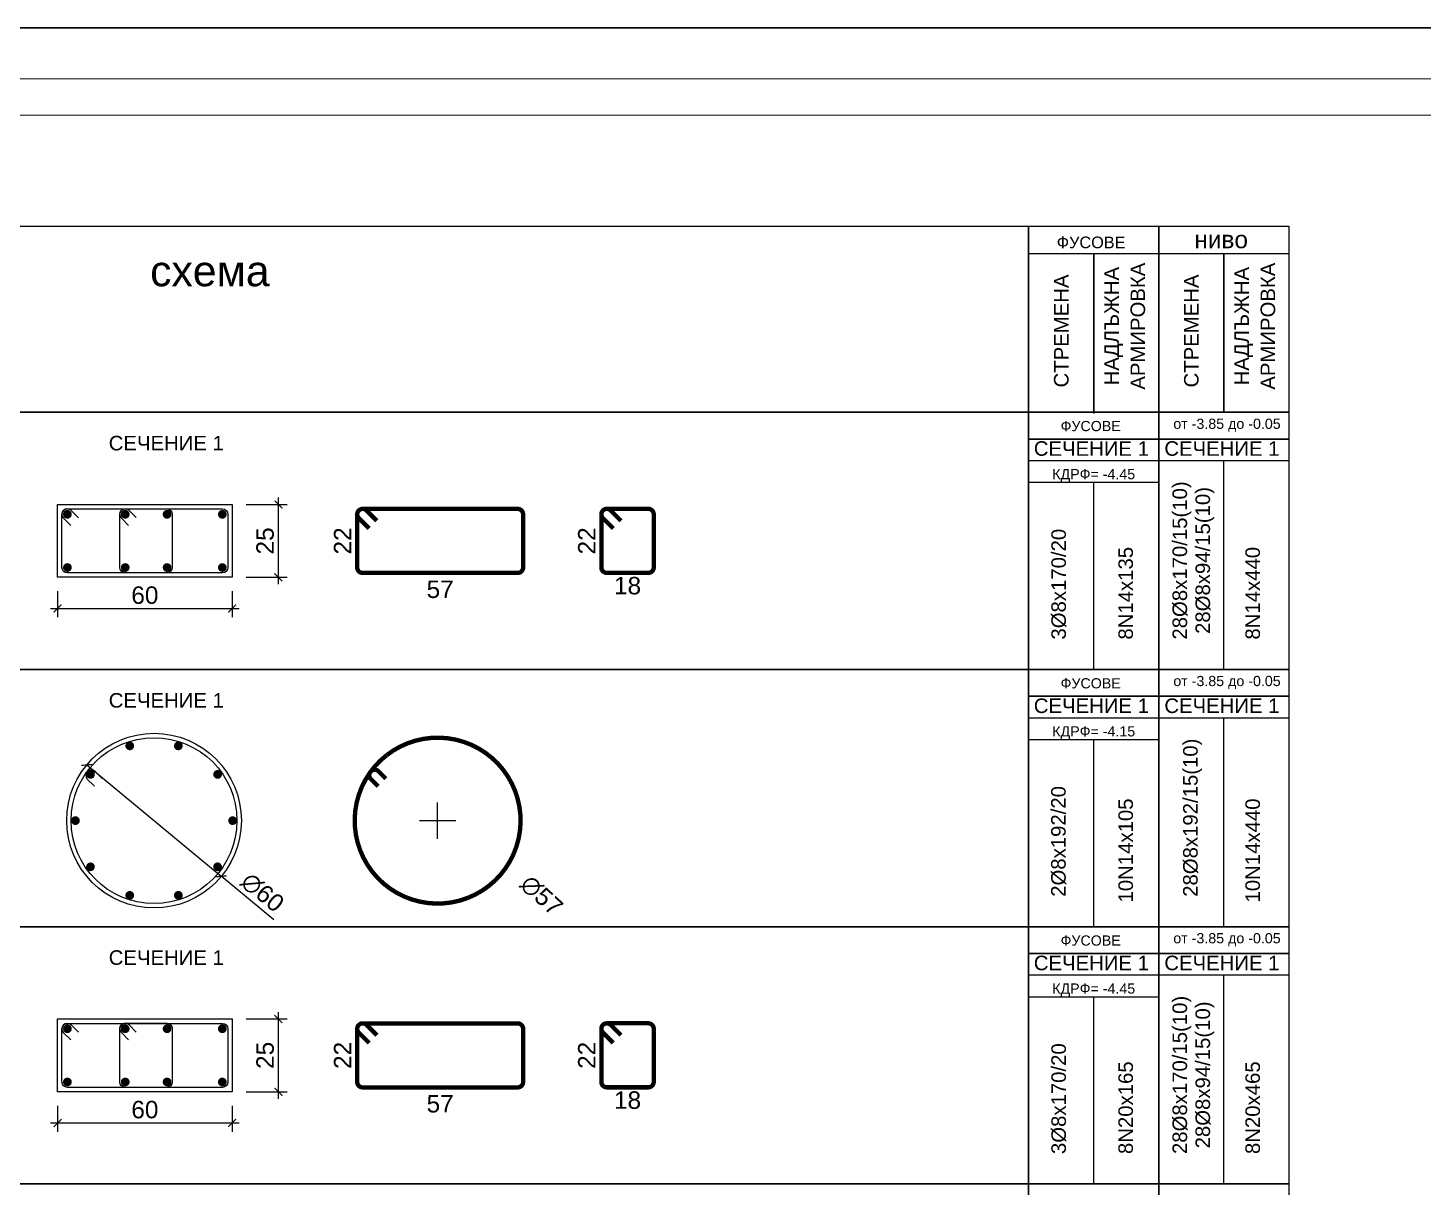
# Model space of a CAD drawing. Header units: millimetres. Extents: x 879 to 91735, y -13728 to 454.
# Drawn here: x 8127 to 9086, y -11525 to -10728 of the extents above; entities that cross this region are included whole.
import ezdxf
from ezdxf.enums import TextEntityAlignment as Align

# ---------------------------------------------------------------- set-up
doc = ezdxf.new("R2010")
doc.units = ezdxf.units.MM
doc.layers.add('0_txt', color=7, linetype='Continuous', lineweight=18)
doc.layers.add('TABLICA', color=40, linetype='Continuous', lineweight=30)
for name, color, linetype in [('1K_SHA', 134, 'Continuous'), ('k_arm', 40, 'Continuous'), ('k_dim gredi', 2, 'Continuous'), ('k_dim_arm', 54, 'Continuous'), ('k_nadpisi', 8, 'Continuous'), ('k_sechenia', 3, 'Continuous')]:
    doc.layers.add(name, color=color, linetype=linetype)
doc.styles.add('ARIAL', font='ARIAL.TTF')
doc.styles.get("Standard").update_dxf_attribs({"font": 'TAHOMA.TTF'})
doc.dimstyles.new('k_armx0.5', dxfattribs={"dimscale": 5, "dimtxt": 2.4, "dimasz": 1.125, "dimexe": 1.25, "dimexo": 1.2, "dimgap": 0.8, "dimtad": 1, "dimdec": 1, "dimlfac": 0.5, "dimrnd": 0.5, "dimtxsty": 'Standard', "dimblk": 'ARCHTICK', "dimcen": 2.5, "dimse1": 1, "dimse2": 1, "dimsd1": 1, "dimsd2": 1, "dimclrd": 9, "dimclre": 8, "dimclrt": 256, "dimadec": 1, "dimazin": 0, "dimtfac": 1, "dimtdec": 1, "dimtix": 1, "dimtofl": 0, "dimtmove": 2, "dimatfit": 3, "dimfxl": 0, "dimarcsym": 0})
doc.dimstyles.new('k_x0.5', dxfattribs={"dimscale": 4.8, "dimtxt": 2.5, "dimasz": 1.125, "dimexe": 1.25, "dimexo": 2, "dimtad": 1, "dimdec": 1, "dimlfac": 0.5, "dimrnd": 0.5, "dimtxsty": 'Standard', "dimblk": 'ARCHTICK', "dimcen": 2.5, "dimdle": 1, "dimclrd": 8, "dimclre": 9, "dimclrt": 256, "dimadec": 1, "dimazin": 0, "dimtfac": 1, "dimtdec": 1, "dimtix": 1, "dimtmove": 2, "dimatfit": 3, "dimfxl": 0, "dimarcsym": 0})

# ---------------------------------------------------------------- blocks, each defined once
blk = doc.blocks.new('_ARCHTICK')
at = {"color": 0, "linetype": 'ByBlock', "const_width": 0.15}
blk.add_lwpolyline([(-0.5, -0.5), (0.5, 0.5)], dxfattribs=at)
blk = doc.blocks.new('*D756')
at = {"layer": 'Defpoints', "color": 0}
for p in [(8147.40908847531, -11105.93675651813), (8267.40908847531, -11105.93675651813), (8267.40908847531, -11127.39545990758)]:
    blk.add_point(p, dxfattribs=at)
at = {"layer": 'k_dim gredi', "color": 9, "lineweight": -2}
for p, q in [((8147.40908847531, -11115.53675651813), (8147.40908847531, -11133.39545990758)), ((8267.40908847531, -11115.53675651813), (8267.40908847531, -11133.39545990758))]:
    blk.add_line(p, q, dxfattribs=at)
at = {"layer": 'k_dim gredi', "color": 8, "lineweight": -2}
blk.add_line((8142.609088475309, -11127.39545990758), (8272.209088475309, -11127.39545990758), dxfattribs=at)
at = {"layer": 'k_dim gredi', "color": 8, "lineweight": -2, "xscale": 5.399999999999999, "yscale": 5.399999999999999, "zscale": 5.399999999999999, "rotation": 180}
blk.add_blockref('_ARCHTICK', (8147.40908847531, -11127.39545990758), dxfattribs=at)
at = {"layer": 'k_dim gredi', "color": 8, "lineweight": -2, "xscale": 5.399999999999999, "yscale": 5.399999999999999, "zscale": 5.399999999999999}
blk.add_blockref('_ARCHTICK', (8267.40908847531, -11127.39545990758), dxfattribs=at)
at = {"layer": 'k_dim gredi', "insert": (8207.40908847531, -11118.26858405492), "char_height": 12, "attachment_point": 5, "style": 'ARIAL'}
blk.add_mtext('60', dxfattribs=at)
blk = doc.blocks.new('*D757')
at = {"layer": 'Defpoints', "color": 0}
for p in [(8267.40908847531, -11055.93675651813), (8299.20575287916, -11055.93675651813), (8267.40908847531, -11105.93675651813)]:
    blk.add_point(p, dxfattribs=at)
at = {"layer": 'k_dim gredi', "color": 8, "lineweight": -2}
blk.add_line((8299.20575287916, -11110.73675651813), (8299.20575287916, -11051.13675651813), dxfattribs=at)
at = {"layer": 'k_dim gredi', "color": 9, "lineweight": -2}
for p, q in [((8277.00908847531, -11055.93675651813), (8305.20575287916, -11055.93675651813)), ((8277.00908847531, -11105.93675651813), (8305.20575287916, -11105.93675651813))]:
    blk.add_line(p, q, dxfattribs=at)
at = {"layer": 'k_dim gredi', "color": 8, "lineweight": -2, "xscale": 5.399999999999999, "yscale": 5.399999999999999, "zscale": 5.399999999999999}
for p, rotation in [((8299.20575287916, -11055.93675651813), 90), ((8299.20575287916, -11105.93675651813), 270)]:
    blk.add_blockref('_ARCHTICK', p, dxfattribs=dict(at, rotation=rotation))
at = {"layer": 'k_dim gredi', "insert": (8290.0788770265, -11080.93675651813), "char_height": 12, "attachment_point": 5, "rotation": 90, "style": 'ARIAL'}
blk.add_mtext('25', dxfattribs=at)
blk = doc.blocks.new('*D762')
at = {"layer": 'Defpoints', "color": 0}
for p in [(8375.880929419858, -11058.93675651813), (8353.332239546085, -11102.93675651813), (8375.880929419858, -11102.93675651813)]:
    blk.add_point(p, dxfattribs=at)
at = {"layer": 'k_dim_arm', "insert": (8343.307682929444, -11080.93675651813), "char_height": 12, "attachment_point": 5, "rotation": 90, "style": 'ARIAL'}
blk.add_mtext('22', dxfattribs=at)
blk = doc.blocks.new('*D763')
at = {"layer": 'Defpoints', "color": 0}
for p in [(8353.332239546085, -11088.10161576062), (8467.332239546084, -11088.10161576062), (8467.332239546084, -11124.34213730795)]:
    blk.add_point(p, dxfattribs=at)
at = {"layer": 'k_dim_arm', "insert": (8410.332239546085, -11114.23981807193), "char_height": 12, "attachment_point": 5, "style": 'ARIAL'}
blk.add_mtext('57', dxfattribs=at)
blk = doc.blocks.new('*D764')
at = {"layer": 'Defpoints', "color": 0}
for p in [(8539.098695710956, -11058.90557799448), (8521.098695710956, -11102.90557799447), (8539.09869571096, -11102.90557799447)]:
    blk.add_point(p, dxfattribs=at)
at = {"layer": 'k_dim_arm', "insert": (8511.074139094315, -11080.90557799447), "char_height": 12, "attachment_point": 5, "rotation": 90, "style": 'ARIAL'}
blk.add_mtext('22', dxfattribs=at)
blk = doc.blocks.new('*D765')
at = {"layer": 'Defpoints', "color": 0}
for p in [(8521.098695710956, -11088.22257744844), (8557.098695710954, -11088.22257744844), (8557.098695710954, -11121.86567167836)]:
    blk.add_point(p, dxfattribs=at)
at = {"layer": 'k_dim_arm', "insert": (8539.098695710956, -11111.7387958257), "char_height": 12, "attachment_point": 5, "style": 'ARIAL'}
blk.add_mtext('18', dxfattribs=at)
blk = doc.blocks.new('*D767')
at = {"layer": 'Defpoints', "color": 0}
for p in [(8167.496098988617, -11234.86296091259), (8259.926495869007, -11311.39152899363)]:
    blk.add_point(p, dxfattribs=at)
at = {"layer": 'k_dim gredi', "color": 8, "lineweight": -2}
for p in [(8167.496098988617, -11234.86296091259), (8296.13197411225, -11341.36817628889)]:
    blk.add_line(p, (8259.926495869007, -11311.39152899363), dxfattribs=at)
at = {"layer": 'k_dim gredi', "color": 8, "lineweight": -2, "xscale": 5.399999999999999, "yscale": 5.399999999999999, "zscale": 5.399999999999999}
for p, rotation in [((8167.496098988617, -11234.86296091259), 320.3766410813045), ((8259.926495869007, -11311.39152899363), 140.3766410813044)]:
    blk.add_blockref('_ARCHTICK', p, dxfattribs=dict(at, rotation=rotation))
at = {"layer": 'k_dim gredi', "insert": (8288.223188436988, -11322.53512941953), "char_height": 12, "attachment_point": 5, "rotation": 320.37664108130446, "style": 'ARIAL'}
blk.add_mtext('∅60', dxfattribs=at)
blk = doc.blocks.new('*D769')
at = {"layer": 'Defpoints', "color": 0}
for p in [(8366.659155991805, -11234.51578938136), (8450.519885743724, -11311.73870052486)]:
    blk.add_point(p, dxfattribs=at)
at = {"layer": 'k_dim_arm', "color": 8, "lineweight": -2}
for p, q in [((8408.589520867765, -11285.62724495311), (8408.589520867767, -11260.62724495311)), ((8396.089520867767, -11273.12724495311), (8421.089520867767, -11273.12724495311))]:
    blk.add_line(p, q, dxfattribs=at)
at = {"layer": 'k_dim_arm', "insert": (8479.949948418252, -11324.61662398346), "char_height": 12, "attachment_point": 5, "rotation": 317.3596681995152, "style": 'ARIAL'}
blk.add_mtext('∅57', dxfattribs=at)
blk = doc.blocks.new('*D883')
at = {"layer": 'Defpoints', "color": 0}
for p in [(8147.40908847531, -11459.42990177537), (8267.40908847531, -11459.42990177537), (8267.40908847531, -11480.88860516482)]:
    blk.add_point(p, dxfattribs=at)
at = {"layer": 'k_dim gredi', "color": 9, "lineweight": -2}
for p, q in [((8147.40908847531, -11469.02990177537), (8147.40908847531, -11486.88860516482)), ((8267.40908847531, -11469.02990177537), (8267.40908847531, -11486.88860516482))]:
    blk.add_line(p, q, dxfattribs=at)
at = {"layer": 'k_dim gredi', "color": 8, "lineweight": -2}
blk.add_line((8142.609088475309, -11480.88860516482), (8272.209088475309, -11480.88860516482), dxfattribs=at)
at = {"layer": 'k_dim gredi', "color": 8, "lineweight": -2, "xscale": 5.399999999999999, "yscale": 5.399999999999999, "zscale": 5.399999999999999, "rotation": 180}
blk.add_blockref('_ARCHTICK', (8147.40908847531, -11480.88860516482), dxfattribs=at)
at = {"layer": 'k_dim gredi', "color": 8, "lineweight": -2, "xscale": 5.399999999999999, "yscale": 5.399999999999999, "zscale": 5.399999999999999}
blk.add_blockref('_ARCHTICK', (8267.40908847531, -11480.88860516482), dxfattribs=at)
at = {"layer": 'k_dim gredi', "insert": (8207.40908847531, -11471.76172931215), "char_height": 12, "attachment_point": 5, "style": 'ARIAL'}
blk.add_mtext('60', dxfattribs=at)
blk = doc.blocks.new('*D884')
at = {"layer": 'Defpoints', "color": 0}
for p in [(8267.40908847531, -11409.42990177537), (8299.20575287916, -11409.42990177537), (8267.40908847531, -11459.42990177537)]:
    blk.add_point(p, dxfattribs=at)
at = {"layer": 'k_dim gredi', "color": 8, "lineweight": -2}
blk.add_line((8299.20575287916, -11464.22990177536), (8299.20575287916, -11404.62990177537), dxfattribs=at)
at = {"layer": 'k_dim gredi', "color": 9, "lineweight": -2}
for p, q in [((8277.00908847531, -11409.42990177537), (8305.20575287916, -11409.42990177537)), ((8277.00908847531, -11459.42990177537), (8305.20575287916, -11459.42990177537))]:
    blk.add_line(p, q, dxfattribs=at)
at = {"layer": 'k_dim gredi', "color": 8, "lineweight": -2, "xscale": 5.399999999999999, "yscale": 5.399999999999999, "zscale": 5.399999999999999}
for p, rotation in [((8299.20575287916, -11409.42990177537), 90), ((8299.20575287916, -11459.42990177537), 270)]:
    blk.add_blockref('_ARCHTICK', p, dxfattribs=dict(at, rotation=rotation))
at = {"layer": 'k_dim gredi', "insert": (8290.0788770265, -11434.42990177536), "char_height": 12, "attachment_point": 5, "rotation": 90, "style": 'ARIAL'}
blk.add_mtext('25', dxfattribs=at)
blk = doc.blocks.new('*D885')
at = {"layer": 'Defpoints', "color": 0}
for p in [(8375.880929419858, -11412.42990177537), (8353.332239546085, -11456.42990177537), (8375.880929419858, -11456.42990177537)]:
    blk.add_point(p, dxfattribs=at)
at = {"layer": 'k_dim_arm', "insert": (8343.307682929444, -11434.42990177536), "char_height": 12, "attachment_point": 5, "rotation": 90, "style": 'ARIAL'}
blk.add_mtext('22', dxfattribs=at)
blk = doc.blocks.new('*D886')
at = {"layer": 'Defpoints', "color": 0}
for p in [(8353.332239546085, -11441.59476101786), (8467.332239546084, -11441.59476101786), (8467.332239546084, -11477.83528256518)]:
    blk.add_point(p, dxfattribs=at)
at = {"layer": 'k_dim_arm', "insert": (8410.332239546085, -11467.73296332916), "char_height": 12, "attachment_point": 5, "style": 'ARIAL'}
blk.add_mtext('57', dxfattribs=at)
blk = doc.blocks.new('*D887')
at = {"layer": 'Defpoints', "color": 0}
for p in [(8539.098695710956, -11412.39872325171), (8521.098695710956, -11456.39872325171), (8539.09869571096, -11456.39872325171)]:
    blk.add_point(p, dxfattribs=at)
at = {"layer": 'k_dim_arm', "insert": (8511.074139094315, -11434.39872325171), "char_height": 12, "attachment_point": 5, "rotation": 90, "style": 'ARIAL'}
blk.add_mtext('22', dxfattribs=at)
blk = doc.blocks.new('*D888')
at = {"layer": 'Defpoints', "color": 0}
for p in [(8521.098695710956, -11441.71572270567), (8557.098695710954, -11441.71572270567), (8557.098695710954, -11475.35881693559)]:
    blk.add_point(p, dxfattribs=at)
at = {"layer": 'k_dim_arm', "insert": (8539.098695710956, -11465.23194108293), "char_height": 12, "attachment_point": 5, "style": 'ARIAL'}
blk.add_mtext('18', dxfattribs=at)

msp = doc.modelspace()

# ---------------------------------------------------------------- linework, layer by layer
at = {"layer": '0_txt'}
msp.add_lwpolyline([(7612.992772821428, -13693.42905010602), (13863.77470387449, -13693.42905010602), (13863.77470387449, -10763.42905010603), (7612.992772821428, -10763.42905010602), (7612.992772821428, -13693.42905010602)], dxfattribs=at)
msp.add_lwpolyline([(7637.992772821428, -13668.42905010602), (13838.77470387449, -13668.42905010602), (13838.77470387449, -10788.42905010603), (7637.992772821428, -10788.42905010602)], close=True, dxfattribs=at)
at = {"layer": '1K_SHA'}
for points in [[(8147.40908847531, -11055.93675651813), (8267.40908847531, -11055.93675651813), (8267.40908847531, -11105.93675651813), (8147.40908847531, -11105.93675651813), (8147.40908847531, -11055.93675651813)], [(8147.40908847531, -11409.42990177537), (8267.40908847531, -11409.42990177537), (8267.40908847531, -11459.42990177537), (8147.40908847531, -11459.42990177537), (8147.40908847531, -11409.42990177537)]]:
    msp.add_lwpolyline(points, dxfattribs=at)
at = {"layer": 'k_arm', "color": 2}
for points in [[(8154.159088487288, -11058.93675651813), (8260.659088463331, -11058.93675651813, -0.414213562373095), (8264.40908847531, -11062.68675653011), (8264.409088475308, -11099.18675650615, -0.414213562373095), (8260.65908846333, -11102.93675651813), (8154.159088487286, -11102.93675651813, -0.414213562373095), (8150.40908847531, -11099.18675650615), (8150.40908847531, -11062.68675653011, -0.414213562373095)], [(8193.915771392525, -11058.90557799448), (8222.415771368569, -11058.90557799448, -0.414213562373095), (8226.165771380547, -11062.65557800645), (8226.165771380545, -11099.1555779825, -0.414213562373095), (8222.415771368567, -11102.90557799447), (8193.915771392523, -11102.90557799448, -0.414213562373095), (8190.165771380547, -11099.1555779825), (8190.165771380547, -11062.65557800645, -0.414213562373095)], [(8154.159088487288, -11412.42990177537), (8260.659088463331, -11412.42990177537, -0.414213562373095), (8264.40908847531, -11416.17990178734), (8264.409088475308, -11452.67990176339, -0.414213562373095), (8260.65908846333, -11456.42990177536), (8154.159088487286, -11456.42990177537, -0.414213562373095), (8150.40908847531, -11452.67990176339), (8150.40908847531, -11416.17990178734, -0.414213562373095)], [(8193.915771392525, -11412.39872325171), (8222.415771368569, -11412.39872325171, -0.414213562373095), (8226.165771380547, -11416.14872326369), (8226.165771380545, -11452.64872323973, -0.414213562373095), (8222.415771368567, -11456.39872325171), (8193.915771392523, -11456.39872325171, -0.414213562373095), (8190.165771380547, -11452.64872323973), (8190.165771380547, -11416.14872326369, -0.414213562373095)]]:
    msp.add_lwpolyline(points, format="xyb", close=True, dxfattribs=at)
for points in [[(8161.760486393508, -11064.98485356049), (8156.810738925203, -11060.03510609219, 0.9999999999999999), (8151.507438049371, -11065.33840696802), (8156.457185517676, -11070.28815443633)], [(8201.517169298746, -11064.95367503684), (8196.567421830441, -11060.00392756853, 0.9999999999999999), (8191.264120954608, -11065.30722844437), (8196.213868422912, -11070.25697591267)], [(8178.096345489379, -11244.23727389442), (8173.146598021074, -11239.28752642612, 0.9999999999999999), (8167.843297145242, -11244.59082730195), (8172.793044613547, -11249.54057477026)], [(8161.760486393508, -11418.47799881773), (8156.810738925203, -11413.52825134942, 0.9999999999999999), (8151.507438049371, -11418.83155222526), (8156.457185517676, -11423.78129969356)], [(8201.517169298746, -11418.44682029407), (8196.567421830441, -11413.49707282577, 0.9999999999999999), (8191.264120954608, -11418.8003737016), (8196.213868422912, -11423.75012116991)]]:
    msp.add_lwpolyline(points, format="xyb", dxfattribs=at)
for points, const_width in [([(8152.677666170202, -11062.65543885196, -1), (8155.6776661404, -11062.65571716095, -1)], 2.999999999999999), ([(8192.415771407424, -11062.65543885196, -1), (8195.415771377622, -11062.65571716095, -1)], 2.999999999999999), ([(8221.177905462391, -11062.65543885196, -1), (8224.177905432589, -11062.65571716095, -1)], 2.999999999999999), ([(8262.140510780418, -11062.65543885196, 1), (8259.14051081022, -11062.65571716095, 1)], 2.999999999999999), ([(8357.082239558064, -11058.93675651813), (8463.582239534107, -11058.93675651813, -0.414213562373095), (8467.332239546085, -11062.68675653011), (8467.332239546084, -11099.18675650615, -0.414213562373095), (8463.582239534106, -11102.93675651813), (8357.082239558062, -11102.93675651813, -0.414213562373095), (8353.332239546085, -11099.18675650615), (8353.332239546085, -11062.68675653011, -0.414213562373095)], 3), ([(8524.848695722934, -11058.90557799448), (8553.348695698978, -11058.90557799448, -0.414213562373095), (8557.098695710956, -11062.65557800645), (8557.098695710954, -11099.1555779825, -0.414213562373095), (8553.348695698976, -11102.90557799447), (8524.848695722932, -11102.90557799448, -0.414213562373095), (8521.098695710956, -11099.1555779825), (8521.098695710956, -11062.65557800645, -0.414213562373095)], 3), ([(8152.677666170202, -11099.2180741843, 1), (8155.6776661404, -11099.21779587532, 1)], 2.999999999999999), ([(8192.415771407424, -11099.2180741843, 1), (8195.415771377622, -11099.21779587532, 1)], 2.999999999999999), ([(8221.177905462391, -11099.2180741843, 1), (8224.177905432589, -11099.21779587532, 1)], 2.999999999999999), ([(8262.140510780418, -11099.2180741843, -1), (8259.14051081022, -11099.21779587532, -1)], 2.999999999999999), ([(8196.56072190182, -11220.34365131401, 1), (8197.488037563311, -11223.19673483234, 1)], 2.999999999999999), ([(8230.861608268231, -11220.3435653118, 1), (8229.934821981891, -11223.19682083455, 1)], 2.999999999999999), ([(8168.8107724601, -11240.50527603799, 1), (8171.237987005032, -11242.26840662065, 1)], 2.999999999999999), ([(8258.611658811606, -11240.50505088129, 1), (8256.184771438508, -11242.26863177735, 1)], 2.999999999999999), ([(8158.211297443715, -11273.1273841076, 1), (8161.211297413913, -11273.12710579862, 1)], 2.999999999999999), ([(8269.211297413907, -11273.12710579861, 1), (8266.21129744371, -11273.1273841076, 1)], 2.999999999999999), ([(8168.810936046018, -11305.74943902493, 1), (8171.237823419115, -11303.98585812887, 1)], 2.999999999999999), ([(8258.611822397525, -11305.74921386823, 1), (8256.184607852592, -11303.98608328557, 1)], 2.999999999999999), ([(8196.560986589395, -11325.91092459442, 1), (8197.487772875733, -11323.05766907167, 1)], 2.999999999999999), ([(8230.861872955804, -11325.91083859222, 1), (8229.934557294313, -11323.05775507388, 1)], 2.999999999999999), ([(8152.677666170202, -11416.14858410919, -1), (8155.6776661404, -11416.14886241818, -1)], 2.999999999999999), ([(8192.415771407424, -11416.14858410919, -1), (8195.415771377622, -11416.14886241818, -1)], 2.999999999999999), ([(8221.177905462391, -11416.14858410919, -1), (8224.177905432589, -11416.14886241818, -1)], 2.999999999999999), ([(8262.140510780418, -11416.14858410919, 1), (8259.14051081022, -11416.14886241818, 1)], 2.999999999999999), ([(8357.082239558064, -11412.42990177537), (8463.582239534107, -11412.42990177537, -0.414213562373095), (8467.332239546085, -11416.17990178734), (8467.332239546084, -11452.67990176339, -0.414213562373095), (8463.582239534106, -11456.42990177536), (8357.082239558062, -11456.42990177537, -0.414213562373095), (8353.332239546085, -11452.67990176339), (8353.332239546085, -11416.17990178734, -0.414213562373095)], 3), ([(8524.848695722934, -11412.39872325171), (8553.348695698978, -11412.39872325171, -0.414213562373095), (8557.098695710956, -11416.14872326369), (8557.098695710954, -11452.64872323973, -0.414213562373095), (8553.348695698976, -11456.39872325171), (8524.848695722932, -11456.39872325171, -0.414213562373095), (8521.098695710956, -11452.64872323973), (8521.098695710956, -11416.14872326369, -0.414213562373095)], 3), ([(8152.677666170202, -11452.71121944154, 1), (8155.6776661404, -11452.71094113255, 1)], 2.999999999999999), ([(8192.415771407424, -11452.71121944154, 1), (8195.415771377622, -11452.71094113255, 1)], 2.999999999999999), ([(8221.177905462391, -11452.71121944154, 1), (8224.177905432589, -11452.71094113255, 1)], 2.999999999999999), ([(8262.140510780418, -11452.71121944154, -1), (8259.14051081022, -11452.71094113255, -1)], 2.999999999999999)]:
    msp.add_lwpolyline(points, format="xyb", close=True, dxfattribs=dict(at, const_width=const_width))
at = {"layer": 'k_arm', "color": 2, "const_width": 3}
for points in [[(8366.804957807844, -11067.10617390405), (8359.73388999598, -11060.03510609219, 0.9999999999999999), (8354.430589120147, -11065.33840696802), (8361.50165693201, -11072.40947477989)], [(8534.571413972715, -11067.0749953804), (8527.50034616085, -11060.00392756853, 0.9999999999999999), (8522.197045285018, -11065.30722844437), (8529.268113096881, -11072.37829625623)], [(8373.486700156254, -11228.21853780076, 1982.580098077336), (8373.577378125136, -11228.14780675553)], [(8372.97456892833, -11244.23727389442), (8368.024821460025, -11239.28752642612, 0.9999999999999999), (8362.721520584193, -11244.59082730195), (8367.671268052498, -11249.54057477026)], [(8366.804957807844, -11420.59931916129), (8359.73388999598, -11413.52825134942, 0.9999999999999999), (8354.430589120147, -11418.83155222526), (8361.50165693201, -11425.90262003712)], [(8534.571413972715, -11420.56814063763), (8527.50034616085, -11413.49707282577, 0.9999999999999999), (8522.197045285018, -11418.8003737016), (8529.268113096881, -11425.87144151347)]]:
    msp.add_lwpolyline(points, format="xyb", dxfattribs=at)
at = {"layer": 'k_arm', "color": 2}
msp.add_circle((8213.711297428814, -11273.12724495311), 57, dxfattribs=at)
at = {"layer": 'k_nadpisi'}
for p, q in [((8814.732045034922, -10864.67747672314), (8904.104488949335, -10864.67747672314)), ((8904.104488949335, -10864.67747672314), (8993.476932863749, -10864.67747672314)), ((8814.732045034922, -10883.41233183855), (8859.418266992128, -10883.41233183855)), ((8859.418266992128, -10883.41233183855), (8904.104488949335, -10883.41233183855)), ((8859.418266992128, -10883.41233183855), (8859.418266992128, -10993.29869638795)), ((8859.418266992128, -10992.56347020382), (8859.418266992128, -10883.41233183855)), ((8904.104488949335, -10883.41233183855), (8948.790710906542, -10883.41233183855)), ((8948.790710906542, -10883.41233183855), (8948.790710906542, -10992.56347020382)), ((8948.790710906542, -10883.41233183855), (8993.476932863749, -10883.41233183855)), ((8948.790710906542, -10992.56347020382), (8948.790710906542, -10883.41233183855)), ((8993.476932863749, -11025.90568672532), (8814.732045034922, -11025.90568672532)), ((8948.790710906542, -11169.31004283244), (8948.790710906542, -11025.90568672532)), ((8904.104488949335, -11040.90568671042), (8814.732045034922, -11040.90568671042)), ((8859.418266992128, -11169.31004281754), (8859.418266992128, -11040.90568671042)), ((8993.476932863749, -11202.65225935394), (8814.732045034922, -11202.65225935394)), ((8948.790710906542, -11346.05661546106), (8948.790710906542, -11202.65225935394)), ((8904.104488949335, -11217.65225933904), (8814.732045034922, -11217.65225933904)), ((8859.418266992128, -11346.05661544616), (8859.418266992128, -11217.65225933904)), ((8993.476932863749, -11379.39883198256), (8814.732045034922, -11379.39883198256)), ((8948.790710906542, -11522.80318808967), (8948.790710906542, -11379.39883198256)), ((8904.104488949335, -11394.39883196766), (8814.732045034922, -11394.39883196766)), ((8859.418266992128, -11522.80318807477), (8859.418266992128, -11394.39883196766))]:
    msp.add_line(p, q, dxfattribs=at)
for points in [[(8078.178159098185, -10864.67747672314), (8814.732045034922, -10864.67747672314), (8814.732045034922, -10992.56347020382), (8078.178159098185, -10992.56347020382)], [(8904.104488949335, -10992.56347020382), (8814.732045034922, -10992.56347020382), (8814.732045034922, -10864.67747672314), (8904.104488949335, -10864.67747672314)], [(8993.476932863749, -10992.56347020382), (8904.104488949335, -10992.56347020382), (8904.104488949335, -10864.67747672314), (8993.476932863749, -10864.67747672314)], [(8078.178159098185, -10992.56347020382), (8814.732045034922, -10992.56347020382), (8814.732045034922, -11169.31004283244), (8078.178159098185, -11169.31004283244)], [(8814.732045034922, -10992.56347020382), (8904.104488949335, -10992.56347020382), (8904.104488949335, -11010.90568672532), (8814.732045034922, -11010.90568672532)], [(8904.104488949335, -10992.56347020382), (8993.476932863749, -10992.56347020382), (8993.476932863749, -11010.90568672532), (8904.104488949335, -11010.90568672532)], [(8814.732045034922, -11010.90568672532), (8904.104488949335, -11010.90568672532), (8904.104488949335, -11169.31004283244), (8814.732045034922, -11169.31004283244)], [(8904.104488949335, -11010.90568672532), (8993.476932863749, -11010.90568672532), (8993.476932863749, -11169.31004283244), (8904.104488949335, -11169.31004283244)], [(8078.178159098185, -11169.31004283244), (8814.732045034922, -11169.31004283244), (8814.732045034922, -11346.05661546106), (8078.178159098185, -11346.05661546106)], [(8814.732045034922, -11169.31004283244), (8904.104488949335, -11169.31004283244), (8904.104488949335, -11187.65225935394), (8814.732045034922, -11187.65225935394)], [(8904.104488949335, -11169.31004283244), (8993.476932863749, -11169.31004283244), (8993.476932863749, -11187.65225935394), (8904.104488949335, -11187.65225935394)], [(8814.732045034922, -11187.65225935394), (8904.104488949335, -11187.65225935394), (8904.104488949335, -11346.05661546106), (8814.732045034922, -11346.05661546106)], [(8904.104488949335, -11187.65225935394), (8993.476932863749, -11187.65225935394), (8993.476932863749, -11346.05661546106), (8904.104488949335, -11346.05661546106)], [(8078.178159098185, -11346.05661546106), (8814.732045034922, -11346.05661546106), (8814.732045034922, -11522.80318808967), (8078.178159098185, -11522.80318808967)], [(8814.732045034922, -11346.05661546106), (8904.104488949335, -11346.05661546106), (8904.104488949335, -11364.39883198256), (8814.732045034922, -11364.39883198256)], [(8904.104488949335, -11346.05661546106), (8993.476932863749, -11346.05661546106), (8993.476932863749, -11364.39883198256), (8904.104488949335, -11364.39883198256)], [(8814.732045034922, -11364.39883198256), (8904.104488949335, -11364.39883198256), (8904.104488949335, -11522.80318808967), (8814.732045034922, -11522.80318808967)], [(8904.104488949335, -11364.39883198256), (8993.476932863749, -11364.39883198256), (8993.476932863749, -11522.80318808967), (8904.104488949335, -11522.80318808967)], [(8078.178159098185, -11522.80318808967), (8814.732045034922, -11522.80318808967), (8814.732045034922, -11699.54976071829), (8078.178159098185, -11699.54976071829)], [(8814.732045034922, -11522.80318808967), (8904.104488949335, -11522.80318808967), (8904.104488949335, -11541.14540461118), (8814.732045034922, -11541.14540461118)], [(8904.104488949335, -11522.80318808967), (8993.476932863749, -11522.80318808967), (8993.476932863749, -11541.14540461118), (8904.104488949335, -11541.14540461118)]]:
    msp.add_lwpolyline(points, close=True, dxfattribs=at)
for points in [[(8904.104488949335, -11025.37298833246), (8904.104488949335, -11169.31004283244), (8814.732045034922, -11169.31004283244), (8814.732045034922, -10992.56347020382)], [(8904.104488949335, -11202.11956096107), (8904.104488949335, -11346.05661546106), (8814.732045034922, -11346.05661546106), (8814.732045034922, -11169.31004283244)], [(8904.104488949335, -11378.86613358969), (8904.104488949335, -11522.80318808967), (8814.732045034922, -11522.80318808967), (8814.732045034922, -11346.05661546106)], [(8904.104488949335, -11555.61270621831), (8904.104488949335, -11699.54976071829), (8814.732045034922, -11699.54976071829), (8814.732045034922, -11522.80318808967)]]:
    msp.add_lwpolyline(points, dxfattribs=at)
at = {"layer": 'k_sechenia', "color": 4, "linetype": 'Continuous'}
msp.add_circle((8213.711297428814, -11273.12724495311), 60, dxfattribs=at)
at = {"layer": 'TABLICA'}
msp.add_lwpolyline([(7527.992772821428, -13728.42905010602), (13898.77470387449, -13728.42905010602), (13898.77470387449, -10728.42905010603), (7527.992772821428, -10728.42905010602)], close=True, dxfattribs=at)

# ---------------------------------------------------------------- texts
at = {"layer": 'k_nadpisi', "style": 'ARIAL'}
for s, height, p in [('ФУСОВЕ', 8, (8857.662543992556, -10879.81592455918)), ('ниво', 12, (8947.034987936771, -10879.81592455918)), (' от -3.85 до -0.05', 7, (8949.675034473694, -11003.94229560012)), ('ФУСОВЕ', 7, (8857.37754256562, -11005.51435454602)), ('СЕЧЕНИЕ 1', 10, (8222.141090492762, -11018.73461786324)), ('СЕЧЕНИЕ 1', 10, (8857.842675129927, -11022.43629838938)), ('СЕЧЕНИЕ 1', 10, (8947.556908796585, -11022.43629838938)), ('ФУСОВЕ', 7, (8857.37754256562, -11182.26092717463)), (' от -3.85 до -0.05', 7, (8949.675034473694, -11180.68886822874)), ('СЕЧЕНИЕ 1', 10, (8222.141090492762, -11195.48119049186)), ('СЕЧЕНИЕ 1', 10, (8857.842675129927, -11199.182871018)), ('СЕЧЕНИЕ 1', 10, (8947.556908796585, -11199.182871018)), (' от -3.85 до -0.05', 7, (8949.675034473694, -11357.43544085736)), ('ФУСОВЕ', 7, (8857.37754256562, -11359.00749980325)), ('СЕЧЕНИЕ 1', 10, (8222.141090492762, -11372.22776312048)), ('СЕЧЕНИЕ 1', 10, (8857.842675129927, -11375.92944364662)), ('СЕЧЕНИЕ 1', 10, (8947.556908796585, -11375.92944364662))]:
    msp.add_text(s, height=height, dxfattribs=at).set_placement(p, align=Align.CENTER)
at = {"layer": 'k_nadpisi', "lineweight": 0, "style": 'ARIAL'}
msp.add_text('схема', height=21, dxfattribs=at).set_placement((8252.077674637592, -10905.9578702491), align=Align.CENTER)
at = {"layer": 'k_nadpisi', "style": 'ARIAL'}
for s, p in [('АРМИРОВКА', (8894.737567226446, -10933.37309234256)), ('АРМИРОВКА', (8984.11001114086, -10933.37309234256)), ('СТРЕМЕНА', (8842.14089400605, -10936.67259310598)), ('НАДЛЪЖНА', (8876.737567226446, -10933.37309234256)), ('СТРЕМЕНА', (8931.513337950266, -10936.67259310598)), ('НАДЛЪЖНА', (8966.11001114086, -10933.37309234256)), ('28%%C8x170/15(10)', (8923.58708903975, -11094.37312223429)), ('28%%C8x94/15(10)', (8939.38587069446, -11094.37312223429)), ('3%%C8x170/20', (8840.338166172456, -11110.67939781064)), ('8N14x135', (8886.3969144328, -11116.89358607346)), ('8N14x440', (8973.677378634966, -11116.89358607346)), ('28%%C8x192/15(10)', (8930.874294529713, -11271.11969486291)), ('2%%C8x192/20', (8840.175071875608, -11287.42597043926)), ('10N14x105', (8886.3969144328, -11293.64015870208)), ('10N14x440', (8973.677378634966, -11293.64015870208)), ('28%%C8x170/15(10)', (8923.58708903975, -11447.86626749152)), ('28%%C8x94/15(10)', (8939.38587069446, -11447.86626749152)), ('3%%C8x170/20', (8840.338166172456, -11464.17254306788)), ('8N20x165', (8886.3969144328, -11470.3867313307)), ('8N20x465', (8973.677378634966, -11470.3867313307))]:
    msp.add_text(s, height=10, rotation=90, dxfattribs=at).set_placement(p, align=Align.CENTER)
for s, p in [('КДРФ= -4.45', (8859.455769489563, -11035.03173683996)), ('КДРФ= -4.15', (8859.455769489563, -11211.77830946857)), ('КДРФ= -4.45', (8859.455769489563, -11388.52488209719))]:
    msp.add_text(s, height=7, dxfattribs=at).set_placement(p, align=Align.MIDDLE_CENTER)

# ---------------------------------------------------------------- dimensions: what is measured, and where the dimension line sits
at = {"layer": 'k_dim gredi'}
for base, p1, p2, picture, middle in [((8299.20575287916, -11055.93675651813), (8267.40908847531, -11105.93675651813), (8267.40908847531, -11055.93675651813), '*D757', (8290.0788770265, -11080.93675651813)), ((8299.20575287916, -11409.42990177537), (8267.40908847531, -11459.42990177537), (8267.40908847531, -11409.42990177537), '*D884', (8290.0788770265, -11434.42990177536))]:
    dim = msp.add_linear_dim(base=base, p1=p1, p2=p2, angle=90, dimstyle='k_x0.5', override={"dimtxsty": 'ARIAL'}, dxfattribs=at)
    dim.commit()
    dim.dimension.update_dxf_attribs({"geometry": picture, "text_midpoint": middle})
for base, p1, p2, picture, middle in [((8267.40908847531, -11127.39545990758), (8147.40908847531, -11105.93675651813), (8267.40908847531, -11105.93675651813), '*D756', (8207.40908847531, -11118.26858405492)), ((8267.40908847531, -11480.88860516482), (8147.40908847531, -11459.42990177537), (8267.40908847531, -11459.42990177537), '*D883', (8207.40908847531, -11471.76172931215))]:
    dim = msp.add_linear_dim(base=base, p1=p1, p2=p2, dimstyle='k_x0.5', override={"dimtxsty": 'ARIAL'}, dxfattribs=at)
    dim.commit()
    dim.dimension.update_dxf_attribs({"geometry": picture, "text_midpoint": middle})
dim = msp.add_diameter_dim_2p(p1=(8167.496098988617, -11234.86296091259), p2=(8259.926495869007, -11311.39152899363), dimstyle='k_x0.5', override={"dimtxsty": 'ARIAL'}, dxfattribs=at)
dim.commit()
dim.dimension.update_dxf_attribs({"geometry": '*D767', "text_midpoint": (8288.223188436988, -11322.53512941953)})
at = {"layer": 'k_dim_arm'}
for base, p1, p2, picture, middle in [((8353.332239546085, -11102.93675651813), (8375.880929419858, -11058.93675651813), (8375.880929419858, -11102.93675651813), '*D762', (8343.307682929444, -11080.93675651813)), ((8521.098695710956, -11102.90557799447), (8539.098695710956, -11058.90557799448), (8539.09869571096, -11102.90557799447), '*D764', (8511.074139094315, -11080.90557799447)), ((8353.332239546085, -11456.42990177537), (8375.880929419858, -11412.42990177537), (8375.880929419858, -11456.42990177537), '*D885', (8343.307682929444, -11434.42990177536)), ((8521.098695710956, -11456.39872325171), (8539.098695710956, -11412.39872325171), (8539.09869571096, -11456.39872325171), '*D887', (8511.074139094315, -11434.39872325171))]:
    dim = msp.add_linear_dim(base=base, p1=p1, p2=p2, angle=90, dimstyle='k_armx0.5', override={"dimtxsty": 'ARIAL'}, dxfattribs=at)
    dim.commit()
    dim.dimension.update_dxf_attribs({"geometry": picture, "text_midpoint": middle})
for base, p1, p2, picture, middle in [((8467.332239546084, -11124.34213730795), (8353.332239546085, -11088.10161576062), (8467.332239546084, -11088.10161576062), '*D763', (8410.332239546085, -11114.23981807193)), ((8557.098695710954, -11121.86567167836), (8521.098695710956, -11088.22257744844), (8557.098695710954, -11088.22257744844), '*D765', (8539.098695710956, -11111.7387958257)), ((8467.332239546084, -11477.83528256518), (8353.332239546085, -11441.59476101786), (8467.332239546084, -11441.59476101786), '*D886', (8410.332239546085, -11467.73296332916)), ((8557.098695710954, -11475.35881693559), (8521.098695710956, -11441.71572270567), (8557.098695710954, -11441.71572270567), '*D888', (8539.098695710956, -11465.23194108293))]:
    dim = msp.add_linear_dim(base=base, p1=p1, p2=p2, dimstyle='k_armx0.5', override={"dimtxsty": 'ARIAL'}, dxfattribs=at)
    dim.commit()
    dim.dimension.update_dxf_attribs({"geometry": picture, "text_midpoint": middle})
dim = msp.add_diameter_dim_2p(p1=(8366.659155991805, -11234.51578938136), p2=(8450.519885743724, -11311.73870052486), dimstyle='k_armx0.5', override={"dimtxsty": 'ARIAL'}, dxfattribs=at)
dim.commit()
dim.dimension.update_dxf_attribs({"geometry": '*D769', "text_midpoint": (8479.949948418252, -11324.61662398346)})

doc.saveas('drawing.dxf')
